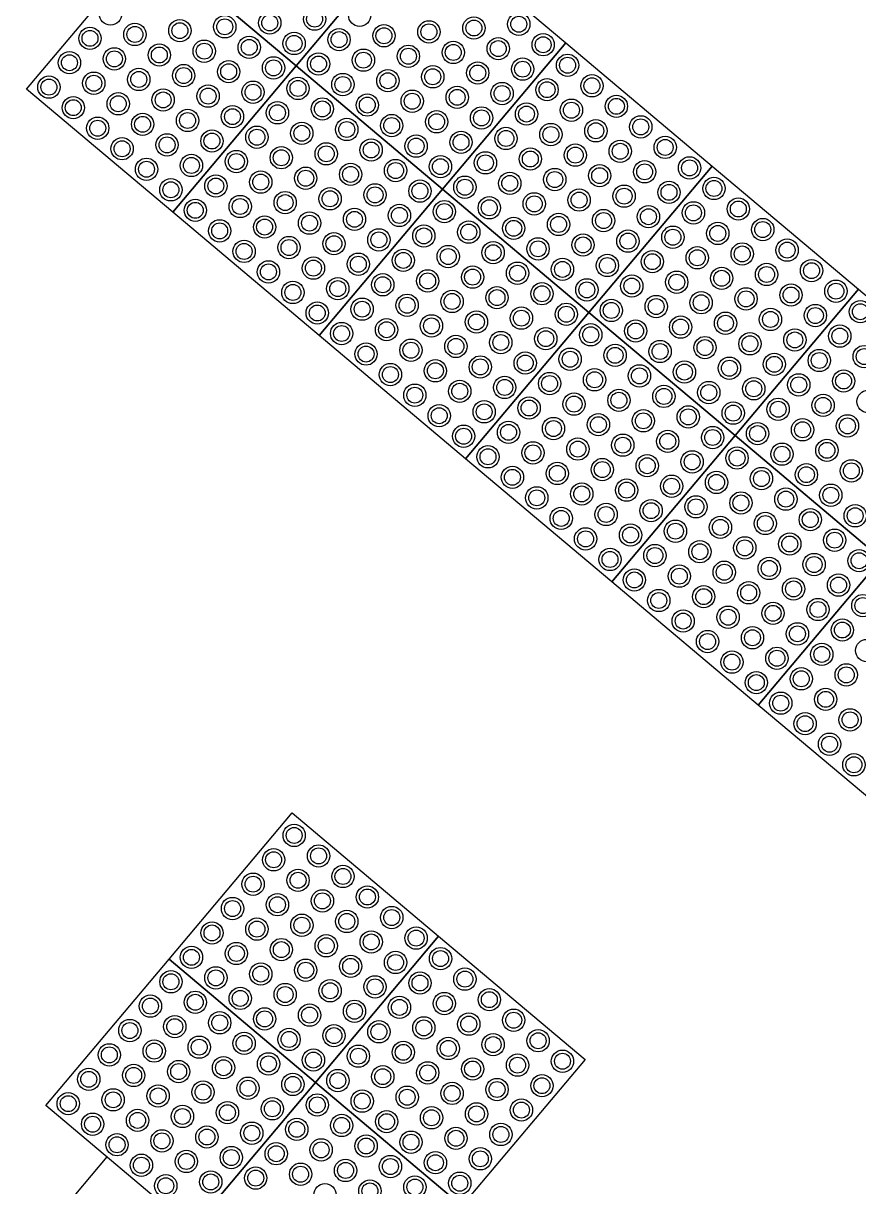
# Model space of a CAD drawing. Header units: millimetres. Extents: x 832728086 to 834530684, y 817551485 to 818349469.
# Drawn here: x 834132131 to 834133441, y 817964106 to 817965930 of the extents above; entities that cross this region are included whole.
import ezdxf

# ---------------------------------------------------------------- set-up
doc = ezdxf.new("R2010")
doc.units = ezdxf.units.MM
doc.header["$LTSCALE"] = 100
doc.linetypes.add('Hidden', pattern=[9.525, 6.35, -3.175])
doc.layers.add('+C-160', color=160, linetype='Hidden')
doc.layers.add('000-Tactile-l', color=8, linetype='Continuous')
doc.layers.add('000-helpline', color=30, linetype='Continuous', lineweight=30, plot=False)

# ---------------------------------------------------------------- blocks, each defined once
blk = doc.blocks.new('tactile')
at = {"layer": '000-helpline', "ltscale": 0.015}
for points in [[(834132.5794, 817966.3356), (834132.8089, 817966.1423), (834132.6157, 817965.9129), (834132.3862, 817966.1061)], [(834132.8089, 817966.1423), (834133.0384, 817965.9491), (834132.8451, 817965.7196), (834132.6157, 817965.9129)], [(834132.3862, 817966.1061), (834132.6157, 817965.9129), (834132.4224, 817965.6834), (834132.193, 817965.8766)], [(834133.0384, 817965.9491), (834133.2679, 817965.7559), (834133.0746, 817965.5264), (834132.8451, 817965.7196)], [(834132.6157, 817965.9129), (834132.8451, 817965.7196), (834132.6519, 817965.4901), (834132.4224, 817965.6834)], [(834133.2679, 817965.7559), (834133.4973, 817965.5627), (834133.3041, 817965.3332), (834133.0746, 817965.5264)], [(834132.8451, 817965.7196), (834133.0746, 817965.5264), (834132.8814, 817965.2969), (834132.6519, 817965.4901)], [(834133.4973, 817965.5627), (834133.7268, 817965.3694), (834133.5336, 817965.1399), (834133.3041, 817965.3332)], [(834133.0746, 817965.5264), (834133.3041, 817965.3332), (834133.1109, 817965.1037), (834132.8814, 817965.2969)], [(834133.3041, 817965.3332), (834133.5336, 817965.1399), (834133.3404, 817964.9105), (834133.1109, 817965.1037)], [(834133.5336, 817965.1399), (834133.7631, 817964.9467), (834133.5699, 817964.7172), (834133.3404, 817964.9105)], [(834132.6097, 817964.7413), (834132.8392, 817964.5481), (834132.6459, 817964.3186), (834132.4165, 817964.5118)], [(834132.8392, 817964.5481), (834133.0687, 817964.3549), (834132.8754, 817964.1254), (834132.6459, 817964.3186)], [(834132.4165, 817964.5118), (834132.6459, 817964.3186), (834132.4527, 817964.0891), (834132.2232, 817964.2824)], [(834132.6459, 817964.3186), (834132.8754, 817964.1254), (834132.6822, 817963.8959), (834132.4527, 817964.0891)]]:
    blk.add_lwpolyline(points, close=True, dxfattribs=at)
at = {"layer": '000-Tactile-l', "ltscale": 5e-05}
blk.add_line((834132.3188, 817964.2019), (834131.8197, 817963.609), dxfattribs=at)
at = {"layer": '000-Tactile-l', "ltscale": 0.015}
for centre, radius in [((834132.3248, 817965.9944), 0.0175), ((834132.7153, 817965.9924), 0.0175), ((834132.5039, 817965.9742), 0.0175), ((834132.5744, 817965.9803), 0.0175), ((834132.5744, 817965.9803), 0.0125), ((834132.6448, 817965.9863), 0.0175), ((834132.6448, 817965.9863), 0.0125), ((834132.8945, 817965.9723), 0.0175), ((834132.9649, 817965.9783), 0.0175), ((834132.9649, 817965.9783), 0.0125), ((834132.2926, 817965.9561), 0.0175), ((834132.363, 817965.9622), 0.0175), ((834132.363, 817965.9622), 0.0125), ((834132.4335, 817965.9682), 0.0175), ((834132.4335, 817965.9682), 0.0125), ((834132.5039, 817965.9742), 0.0125), ((834132.6831, 817965.9541), 0.0175), ((834132.7535, 817965.9602), 0.0175), ((834132.7535, 817965.9602), 0.0125), ((834132.824, 817965.9662), 0.0175), ((834132.824, 817965.9662), 0.0125), ((834132.8945, 817965.9723), 0.0125), ((834132.2926, 817965.9561), 0.0125), ((834132.4717, 817965.936), 0.0175), ((834132.5422, 817965.942), 0.0175), ((834132.5422, 817965.942), 0.0125), ((834132.6126, 817965.9481), 0.0175), ((834132.6126, 817965.9481), 0.0125), ((834132.6831, 817965.9541), 0.0125), ((834132.8622, 817965.934), 0.0175), ((834132.9327, 817965.94), 0.0175), ((834132.9327, 817965.94), 0.0125), ((834133.0031, 817965.9461), 0.0175), ((834133.0031, 817965.9461), 0.0125), ((834132.2604, 817965.9179), 0.0175), ((834132.3308, 817965.9239), 0.0175), ((834132.3308, 817965.9239), 0.0125), ((834132.4013, 817965.93), 0.0175), ((834132.4013, 817965.93), 0.0125), ((834132.4717, 817965.936), 0.0125), ((834132.6509, 817965.9159), 0.0175), ((834132.7213, 817965.9219), 0.0175), ((834132.7213, 817965.9219), 0.0125), ((834132.7918, 817965.928), 0.0175), ((834132.7918, 817965.928), 0.0125), ((834132.8622, 817965.934), 0.0125), ((834132.2604, 817965.9179), 0.0125), ((834132.4395, 817965.8977), 0.0175), ((834132.51, 817965.9038), 0.0175), ((834132.51, 817965.9038), 0.0125), ((834132.5804, 817965.9098), 0.0175), ((834132.5804, 817965.9098), 0.0125), ((834132.6509, 817965.9159), 0.0125), ((834132.9005, 817965.9018), 0.0175), ((834132.9709, 817965.9078), 0.0175), ((834132.9709, 817965.9078), 0.0125), ((834133.0414, 817965.9139), 0.0175), ((834133.0414, 817965.9139), 0.0125), ((834132.2282, 817965.8796), 0.0175), ((834132.2986, 817965.8857), 0.0175), ((834132.2986, 817965.8857), 0.0125), ((834132.3691, 817965.8917), 0.0175), ((834132.3691, 817965.8917), 0.0125), ((834132.4395, 817965.8977), 0.0125), ((834132.6891, 817965.8837), 0.0175), ((834132.7596, 817965.8897), 0.0175), ((834132.7596, 817965.8897), 0.0125), ((834132.83, 817965.8958), 0.0175), ((834132.83, 817965.8958), 0.0125), ((834132.9005, 817965.9018), 0.0125), ((834133.0796, 817965.8817), 0.0175), ((834132.2282, 817965.8796), 0.0125), ((834132.4778, 817965.8655), 0.0175), ((834132.5482, 817965.8716), 0.0175), ((834132.5482, 817965.8716), 0.0125), ((834132.6187, 817965.8776), 0.0175), ((834132.6187, 817965.8776), 0.0125), ((834132.6891, 817965.8837), 0.0125), ((834132.8683, 817965.8636), 0.0175), ((834132.9387, 817965.8696), 0.0175), ((834132.9387, 817965.8696), 0.0125), ((834133.0092, 817965.8756), 0.0175), ((834133.0092, 817965.8756), 0.0125), ((834133.0796, 817965.8817), 0.0125), ((834132.2664, 817965.8474), 0.0175), ((834132.2664, 817965.8474), 0.0125), ((834132.3369, 817965.8535), 0.0175), ((834132.3369, 817965.8535), 0.0125), ((834132.4073, 817965.8595), 0.0175), ((834132.4073, 817965.8595), 0.0125), ((834132.4778, 817965.8655), 0.0125), ((834132.6569, 817965.8454), 0.0175), ((834132.7274, 817965.8515), 0.0175), ((834132.7274, 817965.8515), 0.0125), ((834132.7978, 817965.8575), 0.0175), ((834132.7978, 817965.8575), 0.0125), ((834132.8683, 817965.8636), 0.0125), ((834133.0474, 817965.8434), 0.0175), ((834133.1179, 817965.8495), 0.0175), ((834133.1179, 817965.8495), 0.0125), ((834132.4456, 817965.8273), 0.0175), ((834132.516, 817965.8333), 0.0175), ((834132.516, 817965.8333), 0.0125), ((834132.5865, 817965.8394), 0.0175), ((834132.5865, 817965.8394), 0.0125), ((834132.6569, 817965.8454), 0.0125), ((834132.8361, 817965.8253), 0.0175), ((834132.9065, 817965.8313), 0.0175), ((834132.9065, 817965.8313), 0.0125), ((834132.977, 817965.8374), 0.0175), ((834132.977, 817965.8374), 0.0125), ((834133.0474, 817965.8434), 0.0125), ((834132.3047, 817965.8152), 0.0175), ((834132.3047, 817965.8152), 0.0125), ((834132.3751, 817965.8213), 0.0175), ((834132.3751, 817965.8213), 0.0125), ((834132.4456, 817965.8273), 0.0125), ((834132.6247, 817965.8072), 0.0175), ((834132.6952, 817965.8132), 0.0175), ((834132.6952, 817965.8132), 0.0125), ((834132.7656, 817965.8193), 0.0175), ((834132.7656, 817965.8193), 0.0125), ((834132.8361, 817965.8253), 0.0125), ((834133.0857, 817965.8112), 0.0175), ((834133.0857, 817965.8112), 0.0125), ((834133.1561, 817965.8173), 0.0175), ((834133.1561, 817965.8173), 0.0125), ((834132.4134, 817965.789), 0.0175), ((834132.4838, 817965.7951), 0.0175), ((834132.4838, 817965.7951), 0.0125), ((834132.5543, 817965.8011), 0.0175), ((834132.5543, 817965.8011), 0.0125), ((834132.6247, 817965.8072), 0.0125), ((834132.8743, 817965.7931), 0.0175), ((834132.8743, 817965.7931), 0.0125), ((834132.9448, 817965.7991), 0.0175), ((834132.9448, 817965.7991), 0.0125), ((834133.0152, 817965.8052), 0.0175), ((834133.0152, 817965.8052), 0.0125), ((834132.3429, 817965.783), 0.0175), ((834132.3429, 817965.783), 0.0125), ((834132.4134, 817965.789), 0.0125), ((834132.663, 817965.775), 0.0175), ((834132.663, 817965.775), 0.0125), ((834132.7334, 817965.781), 0.0175), ((834132.7334, 817965.781), 0.0125), ((834132.8039, 817965.7871), 0.0175), ((834132.8039, 817965.7871), 0.0125), ((834133.0535, 817965.773), 0.0175), ((834133.1239, 817965.779), 0.0175), ((834133.1239, 817965.779), 0.0125), ((834133.1944, 817965.7851), 0.0175), ((834133.1944, 817965.7851), 0.0125), ((834132.4516, 817965.7568), 0.0175), ((834132.4516, 817965.7568), 0.0125), ((834132.5221, 817965.7629), 0.0175), ((834132.5221, 817965.7629), 0.0125), ((834132.5925, 817965.7689), 0.0175), ((834132.5925, 817965.7689), 0.0125), ((834132.8421, 817965.7549), 0.0175), ((834132.9126, 817965.7609), 0.0175), ((834132.9126, 817965.7609), 0.0125), ((834132.983, 817965.7669), 0.0175), ((834132.983, 817965.7669), 0.0125), ((834133.0535, 817965.773), 0.0125), ((834133.2326, 817965.7529), 0.0175), ((834132.3812, 817965.7508), 0.0175), ((834132.3812, 817965.7508), 0.0125), ((834132.6308, 817965.7367), 0.0175), ((834132.7012, 817965.7428), 0.0175), ((834132.7012, 817965.7428), 0.0125), ((834132.7717, 817965.7488), 0.0175), ((834132.7717, 817965.7488), 0.0125), ((834132.8421, 817965.7549), 0.0125), ((834133.0213, 817965.7347), 0.0175), ((834133.0917, 817965.7408), 0.0175), ((834133.0917, 817965.7408), 0.0125), ((834133.1622, 817965.7468), 0.0175), ((834133.1622, 817965.7468), 0.0125), ((834133.2326, 817965.7529), 0.0125), ((834132.4194, 817965.7186), 0.0175), ((834132.4899, 817965.7246), 0.0175), ((834132.4899, 817965.7246), 0.0125), ((834132.5603, 817965.7307), 0.0175), ((834132.5603, 817965.7307), 0.0125), ((834132.6308, 817965.7367), 0.0125), ((834132.8099, 817965.7166), 0.0175), ((834132.8804, 817965.7226), 0.0175), ((834132.8804, 817965.7226), 0.0125), ((834132.9508, 817965.7287), 0.0175), ((834132.9508, 817965.7287), 0.0125), ((834133.0213, 817965.7347), 0.0125), ((834133.2004, 817965.7146), 0.0175), ((834133.2709, 817965.7207), 0.0175), ((834133.2709, 817965.7207), 0.0125), ((834132.4194, 817965.7186), 0.0125), ((834132.5986, 817965.6985), 0.0175), ((834132.669, 817965.7045), 0.0175), ((834132.669, 817965.7045), 0.0125), ((834132.7395, 817965.7106), 0.0175), ((834132.7395, 817965.7106), 0.0125), ((834132.8099, 817965.7166), 0.0125), ((834132.9891, 817965.6965), 0.0175), ((834133.0595, 817965.7025), 0.0175), ((834133.0595, 817965.7025), 0.0125), ((834133.13, 817965.7086), 0.0175), ((834133.13, 817965.7086), 0.0125), ((834133.2004, 817965.7146), 0.0125), ((834132.4577, 817965.6864), 0.0175), ((834132.4577, 817965.6864), 0.0125), ((834132.5281, 817965.6924), 0.0175), ((834132.5281, 817965.6924), 0.0125), ((834132.5986, 817965.6985), 0.0125), ((834132.7777, 817965.6784), 0.0175), ((834132.8482, 817965.6844), 0.0175), ((834132.8482, 817965.6844), 0.0125), ((834132.9186, 817965.6904), 0.0175), ((834132.9186, 817965.6904), 0.0125), ((834132.9891, 817965.6965), 0.0125), ((834133.2387, 817965.6824), 0.0175), ((834133.3091, 817965.6885), 0.0175), ((834133.3091, 817965.6885), 0.0125), ((834132.5664, 817965.6602), 0.0175), ((834132.6368, 817965.6663), 0.0175), ((834132.6368, 817965.6663), 0.0125), ((834132.7073, 817965.6723), 0.0175), ((834132.7073, 817965.6723), 0.0125), ((834132.7777, 817965.6784), 0.0125), ((834133.0273, 817965.6643), 0.0175), ((834133.0978, 817965.6703), 0.0175), ((834133.0978, 817965.6703), 0.0125), ((834133.1682, 817965.6764), 0.0175), ((834133.1682, 817965.6764), 0.0125), ((834133.2387, 817965.6824), 0.0125), ((834132.4959, 817965.6542), 0.0175), ((834132.4959, 817965.6542), 0.0125), ((834132.5664, 817965.6602), 0.0125), ((834132.816, 817965.6462), 0.0175), ((834132.8864, 817965.6522), 0.0175), ((834132.8864, 817965.6522), 0.0125), ((834132.9569, 817965.6582), 0.0175), ((834132.9569, 817965.6582), 0.0125), ((834133.0273, 817965.6643), 0.0125), ((834133.2065, 817965.6442), 0.0175), ((834133.2769, 817965.6502), 0.0175), ((834133.2769, 817965.6502), 0.0125), ((834133.3474, 817965.6562), 0.0175), ((834133.3474, 817965.6562), 0.0125), ((834132.6046, 817965.628), 0.0175), ((834132.6751, 817965.6341), 0.0175), ((834132.6751, 817965.6341), 0.0125), ((834132.7455, 817965.6401), 0.0175), ((834132.7455, 817965.6401), 0.0125), ((834132.816, 817965.6462), 0.0125), ((834132.9951, 817965.626), 0.0175), ((834133.0656, 817965.6321), 0.0175), ((834133.0656, 817965.6321), 0.0125), ((834133.136, 817965.6381), 0.0175), ((834133.136, 817965.6381), 0.0125), ((834133.2065, 817965.6442), 0.0125), ((834133.3856, 817965.624), 0.0175), ((834132.5342, 817965.622), 0.0175), ((834132.5342, 817965.622), 0.0125), ((834132.6046, 817965.628), 0.0125), ((834132.7838, 817965.6079), 0.0175), ((834132.8542, 817965.6139), 0.0175), ((834132.8542, 817965.6139), 0.0125), ((834132.9247, 817965.62), 0.0175), ((834132.9247, 817965.62), 0.0125), ((834132.9951, 817965.626), 0.0125), ((834133.1743, 817965.6059), 0.0175), ((834133.2447, 817965.612), 0.0175), ((834133.2447, 817965.612), 0.0125), ((834133.3152, 817965.618), 0.0175), ((834133.3152, 817965.618), 0.0125), ((834133.3856, 817965.624), 0.0125), ((834132.5724, 817965.5898), 0.0175), ((834132.6429, 817965.5958), 0.0175), ((834132.6429, 817965.5958), 0.0125), ((834132.7133, 817965.6019), 0.0175), ((834132.7133, 817965.6019), 0.0125), ((834132.7838, 817965.6079), 0.0125), ((834132.9629, 817965.5878), 0.0175), ((834133.0334, 817965.5938), 0.0175), ((834133.0334, 817965.5938), 0.0125), ((834133.1038, 817965.5999), 0.0175), ((834133.1038, 817965.5999), 0.0125), ((834133.1743, 817965.6059), 0.0125), ((834133.4239, 817965.5918), 0.0175), ((834132.5724, 817965.5898), 0.0125), ((834132.7516, 817965.5697), 0.0175), ((834132.822, 817965.5757), 0.0175), ((834132.822, 817965.5757), 0.0125), ((834132.8925, 817965.5817), 0.0175), ((834132.8925, 817965.5817), 0.0125), ((834132.9629, 817965.5878), 0.0125), ((834133.2125, 817965.5737), 0.0175), ((834133.2125, 817965.5737), 0.0125), ((834133.283, 817965.5798), 0.0175), ((834133.283, 817965.5798), 0.0125), ((834133.3534, 817965.5858), 0.0175), ((834133.3534, 817965.5858), 0.0125), ((834133.4239, 817965.5918), 0.0125), ((834132.6107, 817965.5576), 0.0175), ((834132.6107, 817965.5576), 0.0125), ((834132.6811, 817965.5636), 0.0175), ((834132.6811, 817965.5636), 0.0125), ((834132.7516, 817965.5697), 0.0125), ((834133.0012, 817965.5556), 0.0175), ((834133.0012, 817965.5556), 0.0125), ((834133.0716, 817965.5616), 0.0175), ((834133.0716, 817965.5616), 0.0125), ((834133.1421, 817965.5677), 0.0175), ((834133.1421, 817965.5677), 0.0125), ((834133.3917, 817965.5536), 0.0175), ((834133.4621, 817965.5596), 0.0175), ((834133.4621, 817965.5596), 0.0125), ((834132.7898, 817965.5375), 0.0175), ((834132.7898, 817965.5375), 0.0125), ((834132.8603, 817965.5435), 0.0175), ((834132.8603, 817965.5435), 0.0125), ((834132.9307, 817965.5495), 0.0175), ((834132.9307, 817965.5495), 0.0125), ((834133.1803, 817965.5355), 0.0175), ((834133.2508, 817965.5415), 0.0175), ((834133.2508, 817965.5415), 0.0125), ((834133.3212, 817965.5475), 0.0175), ((834133.3212, 817965.5475), 0.0125), ((834133.3917, 817965.5536), 0.0125), ((834132.6489, 817965.5254), 0.0175), ((834132.6489, 817965.5254), 0.0125), ((834132.7193, 817965.5314), 0.0175), ((834132.7193, 817965.5314), 0.0125), ((834132.969, 817965.5173), 0.0175), ((834133.0394, 817965.5234), 0.0175), ((834133.0394, 817965.5234), 0.0125), ((834133.1099, 817965.5294), 0.0175), ((834133.1099, 817965.5294), 0.0125), ((834133.1803, 817965.5355), 0.0125), ((834133.3595, 817965.5153), 0.0175), ((834133.4299, 817965.5214), 0.0175), ((834133.4299, 817965.5214), 0.0125), ((834133.5004, 817965.5274), 0.0175), ((834133.5004, 817965.5274), 0.0125), ((834132.7576, 817965.4992), 0.0175), ((834132.828, 817965.5052), 0.0175), ((834132.828, 817965.5052), 0.0125), ((834132.8985, 817965.5113), 0.0175), ((834132.8985, 817965.5113), 0.0125), ((834132.969, 817965.5173), 0.0125), ((834133.1481, 817965.4972), 0.0175), ((834133.2186, 817965.5033), 0.0175), ((834133.2186, 817965.5033), 0.0125), ((834133.289, 817965.5093), 0.0175), ((834133.289, 817965.5093), 0.0125), ((834133.3595, 817965.5153), 0.0125), ((834132.6871, 817965.4932), 0.0175), ((834132.6871, 817965.4932), 0.0125), ((834132.7576, 817965.4992), 0.0125), ((834132.9367, 817965.4791), 0.0175), ((834133.0072, 817965.4851), 0.0175), ((834133.0072, 817965.4851), 0.0125), ((834133.0777, 817965.4912), 0.0175), ((834133.0777, 817965.4912), 0.0125), ((834133.1481, 817965.4972), 0.0125), ((834133.3977, 817965.4831), 0.0175), ((834133.3977, 817965.4831), 0.0125), ((834133.4682, 817965.4892), 0.0175), ((834133.4682, 817965.4892), 0.0125), ((834132.7254, 817965.461), 0.0175), ((834132.7958, 817965.467), 0.0175), ((834132.7958, 817965.467), 0.0125), ((834132.8663, 817965.473), 0.0175), ((834132.8663, 817965.473), 0.0125), ((834132.9367, 817965.4791), 0.0125), ((834133.1864, 817965.465), 0.0175), ((834133.1864, 817965.465), 0.0125), ((834133.2568, 817965.4711), 0.0175), ((834133.2568, 817965.4711), 0.0125), ((834133.3273, 817965.4771), 0.0175), ((834133.3273, 817965.4771), 0.0125), ((834132.7254, 817965.461), 0.0125), ((834132.975, 817965.4469), 0.0175), ((834132.975, 817965.4469), 0.0125), ((834133.0454, 817965.4529), 0.0175), ((834133.0454, 817965.4529), 0.0125), ((834133.1159, 817965.459), 0.0175), ((834133.1159, 817965.459), 0.0125), ((834133.3655, 817965.4449), 0.0175), ((834133.436, 817965.4509), 0.0175), ((834133.436, 817965.4509), 0.0125), ((834133.5064, 817965.457), 0.0175), ((834133.5064, 817965.457), 0.0125), ((834132.7636, 817965.4288), 0.0175), ((834132.7636, 817965.4288), 0.0125), ((834132.8341, 817965.4348), 0.0175), ((834132.8341, 817965.4348), 0.0125), ((834132.9045, 817965.4408), 0.0175), ((834132.9045, 817965.4408), 0.0125), ((834133.1541, 817965.4268), 0.0175), ((834133.2246, 817965.4328), 0.0175), ((834133.2246, 817965.4328), 0.0125), ((834133.2951, 817965.4388), 0.0175), ((834133.2951, 817965.4388), 0.0125), ((834133.3655, 817965.4449), 0.0125), ((834132.9428, 817965.4086), 0.0175), ((834133.0132, 817965.4147), 0.0175), ((834133.0132, 817965.4147), 0.0125), ((834133.0837, 817965.4207), 0.0175), ((834133.0837, 817965.4207), 0.0125), ((834133.1541, 817965.4268), 0.0125), ((834133.3333, 817965.4066), 0.0175), ((834133.4038, 817965.4127), 0.0175), ((834133.4038, 817965.4127), 0.0125), ((834133.4742, 817965.4187), 0.0175), ((834133.4742, 817965.4187), 0.0125), ((834132.8019, 817965.3965), 0.0175), ((834132.8019, 817965.3965), 0.0125), ((834132.8723, 817965.4026), 0.0175), ((834132.8723, 817965.4026), 0.0125), ((834132.9428, 817965.4086), 0.0125), ((834133.1219, 817965.3885), 0.0175), ((834133.1924, 817965.3946), 0.0175), ((834133.1924, 817965.3946), 0.0125), ((834133.2628, 817965.4006), 0.0175), ((834133.2628, 817965.4006), 0.0125), ((834133.3333, 817965.4066), 0.0125), ((834133.5124, 817965.3865), 0.0175), ((834132.9106, 817965.3704), 0.0175), ((834132.981, 817965.3764), 0.0175), ((834132.981, 817965.3764), 0.0125), ((834133.0515, 817965.3825), 0.0175), ((834133.0515, 817965.3825), 0.0125), ((834133.1219, 817965.3885), 0.0125), ((834133.3011, 817965.3684), 0.0175), ((834133.3715, 817965.3744), 0.0175), ((834133.3715, 817965.3744), 0.0125), ((834133.442, 817965.3805), 0.0175), ((834133.442, 817965.3805), 0.0125), ((834132.8401, 817965.3643), 0.0175), ((834132.8401, 817965.3643), 0.0125), ((834132.9106, 817965.3704), 0.0125), ((834133.0897, 817965.3503), 0.0175), ((834133.1602, 817965.3563), 0.0175), ((834133.1602, 817965.3563), 0.0125), ((834133.2306, 817965.3624), 0.0175), ((834133.2306, 817965.3624), 0.0125), ((834133.3011, 817965.3684), 0.0125), ((834132.8784, 817965.3321), 0.0175), ((834132.9488, 817965.3382), 0.0175), ((834132.9488, 817965.3382), 0.0125), ((834133.0193, 817965.3442), 0.0175), ((834133.0193, 817965.3442), 0.0125), ((834133.0897, 817965.3503), 0.0125), ((834133.3393, 817965.3362), 0.0175), ((834133.4098, 817965.3422), 0.0175), ((834133.4098, 817965.3422), 0.0125), ((834133.4802, 817965.3483), 0.0175), ((834133.4802, 817965.3483), 0.0125), ((834132.8784, 817965.3321), 0.0125), ((834133.128, 817965.3181), 0.0175), ((834133.1984, 817965.3241), 0.0175), ((834133.1984, 817965.3241), 0.0125), ((834133.2689, 817965.3301), 0.0175), ((834133.2689, 817965.3301), 0.0125), ((834133.3393, 817965.3362), 0.0125), ((834132.9166, 817965.2999), 0.0175), ((834132.9166, 817965.2999), 0.0125), ((834132.9871, 817965.306), 0.0175), ((834132.9871, 817965.306), 0.0125), ((834133.0575, 817965.312), 0.0175), ((834133.0575, 817965.312), 0.0125), ((834133.128, 817965.3181), 0.0125), ((834133.3071, 817965.2979), 0.0175), ((834133.3776, 817965.304), 0.0175), ((834133.3776, 817965.304), 0.0125), ((834133.448, 817965.31), 0.0175), ((834133.448, 817965.31), 0.0125), ((834133.0958, 817965.2798), 0.0175), ((834133.1662, 817965.2859), 0.0175), ((834133.1662, 817965.2859), 0.0125), ((834133.2367, 817965.2919), 0.0175), ((834133.2367, 817965.2919), 0.0125), ((834133.3071, 817965.2979), 0.0125), ((834133.4863, 817965.2778), 0.0175), ((834132.9549, 817965.2677), 0.0175), ((834132.9549, 817965.2677), 0.0125), ((834133.0253, 817965.2738), 0.0175), ((834133.0253, 817965.2738), 0.0125), ((834133.0958, 817965.2798), 0.0125), ((834133.2749, 817965.2597), 0.0175), ((834133.3454, 817965.2657), 0.0175), ((834133.3454, 817965.2657), 0.0125), ((834133.4158, 817965.2718), 0.0175), ((834133.4158, 817965.2718), 0.0125), ((834133.4863, 817965.2778), 0.0125), ((834133.0636, 817965.2416), 0.0175), ((834133.134, 817965.2476), 0.0175), ((834133.134, 817965.2476), 0.0125), ((834133.2045, 817965.2537), 0.0175), ((834133.2045, 817965.2537), 0.0125), ((834133.2749, 817965.2597), 0.0125), ((834132.9931, 817965.2355), 0.0175), ((834132.9931, 817965.2355), 0.0125), ((834133.0636, 817965.2416), 0.0125), ((834133.3132, 817965.2275), 0.0175), ((834133.3132, 817965.2275), 0.0125), ((834133.3836, 817965.2335), 0.0175), ((834133.3836, 817965.2335), 0.0125), ((834133.4541, 817965.2396), 0.0175), ((834133.4541, 817965.2396), 0.0125), ((834133.1018, 817965.2094), 0.0175), ((834133.1018, 817965.2094), 0.0125), ((834133.1723, 817965.2154), 0.0175), ((834133.1723, 817965.2154), 0.0125), ((834133.2427, 817965.2214), 0.0175), ((834133.2427, 817965.2214), 0.0125), ((834133.4923, 817965.2074), 0.0175), ((834133.0314, 817965.2033), 0.0175), ((834133.0314, 817965.2033), 0.0125), ((834133.281, 817965.1892), 0.0175), ((834133.3514, 817965.1953), 0.0175), ((834133.3514, 817965.1953), 0.0125), ((834133.4219, 817965.2013), 0.0175), ((834133.4219, 817965.2013), 0.0125), ((834133.4923, 817965.2074), 0.0125), ((834133.0696, 817965.1711), 0.0175), ((834133.1401, 817965.1772), 0.0175), ((834133.1401, 817965.1772), 0.0125), ((834133.2105, 817965.1832), 0.0175), ((834133.2105, 817965.1832), 0.0125), ((834133.281, 817965.1892), 0.0125), ((834133.4601, 817965.1691), 0.0175), ((834133.0696, 817965.1711), 0.0125), ((834133.2488, 817965.151), 0.0175), ((834133.3192, 817965.157), 0.0175), ((834133.3192, 817965.157), 0.0125), ((834133.3897, 817965.1631), 0.0175), ((834133.3897, 817965.1631), 0.0125), ((834133.4601, 817965.1691), 0.0125), ((834133.1079, 817965.1389), 0.0175), ((834133.1079, 817965.1389), 0.0125), ((834133.1783, 817965.145), 0.0175), ((834133.1783, 817965.145), 0.0125), ((834133.2488, 817965.151), 0.0125), ((834133.4279, 817965.1309), 0.0175), ((834133.4984, 817965.1369), 0.0175), ((834133.4984, 817965.1369), 0.0125), ((834133.2166, 817965.1127), 0.0175), ((834133.287, 817965.1188), 0.0175), ((834133.287, 817965.1188), 0.0125), ((834133.3575, 817965.1248), 0.0175), ((834133.3575, 817965.1248), 0.0125), ((834133.4279, 817965.1309), 0.0125), ((834133.1461, 817965.1067), 0.0175), ((834133.1461, 817965.1067), 0.0125), ((834133.2166, 817965.1127), 0.0125), ((834133.4662, 817965.0987), 0.0175), ((834133.2548, 817965.0805), 0.0175), ((834133.3253, 817965.0866), 0.0175), ((834133.3253, 817965.0866), 0.0125), ((834133.3957, 817965.0926), 0.0175), ((834133.3957, 817965.0926), 0.0125), ((834133.4662, 817965.0987), 0.0125), ((834133.1844, 817965.0745), 0.0175), ((834133.1844, 817965.0745), 0.0125), ((834133.2548, 817965.0805), 0.0125), ((834133.434, 817965.0604), 0.0175), ((834133.5044, 817965.0665), 0.0175), ((834133.5044, 817965.0665), 0.0125), ((834133.2226, 817965.0423), 0.0175), ((834133.2931, 817965.0483), 0.0175), ((834133.2931, 817965.0483), 0.0125), ((834133.3635, 817965.0544), 0.0175), ((834133.3635, 817965.0544), 0.0125), ((834133.434, 817965.0604), 0.0125), ((834133.2226, 817965.0423), 0.0125), ((834133.4018, 817965.0222), 0.0175), ((834133.4722, 817965.0282), 0.0175), ((834133.4722, 817965.0282), 0.0125), ((834133.2609, 817965.0101), 0.0175), ((834133.2609, 817965.0101), 0.0125), ((834133.3313, 817965.0161), 0.0175), ((834133.3313, 817965.0161), 0.0125), ((834133.4018, 817965.0222), 0.0125), ((834133.44, 817964.99), 0.0175), ((834133.44, 817964.99), 0.0125), ((834133.5105, 817964.996), 0.0175), ((834133.2991, 817964.9779), 0.0175), ((834133.2991, 817964.9779), 0.0125), ((834133.3696, 817964.9839), 0.0175), ((834133.3696, 817964.9839), 0.0125), ((834133.4078, 817964.9517), 0.0175), ((834133.4783, 817964.9578), 0.0175), ((834133.4783, 817964.9578), 0.0125), ((834133.3373, 817964.9457), 0.0175), ((834133.3373, 817964.9457), 0.0125), ((834133.4078, 817964.9517), 0.0125), ((834133.3756, 817964.9135), 0.0175), ((834133.446, 817964.9195), 0.0175), ((834133.446, 817964.9195), 0.0125), ((834133.3756, 817964.9135), 0.0125), ((834133.4138, 817964.8813), 0.0175), ((834133.4138, 817964.8813), 0.0125), ((834133.4843, 817964.8873), 0.0175), ((834133.4843, 817964.8873), 0.0125), ((834133.4521, 817964.8491), 0.0175), ((834133.4521, 817964.8491), 0.0125), ((834133.4903, 817964.8169), 0.0175), ((834133.4903, 817964.8169), 0.0125), ((834132.6127, 817964.7061), 0.0175), ((834132.6127, 817964.7061), 0.0125), ((834132.5805, 817964.6679), 0.0175), ((834132.5805, 817964.6679), 0.0125), ((834132.651, 817964.6739), 0.0175), ((834132.651, 817964.6739), 0.0125), ((834132.6892, 817964.6417), 0.0175), ((834132.5483, 817964.6296), 0.0175), ((834132.5483, 817964.6296), 0.0125), ((834132.6188, 817964.6357), 0.0175), ((834132.6188, 817964.6357), 0.0125), ((834132.6892, 817964.6417), 0.0125), ((834132.657, 817964.6034), 0.0175), ((834132.7275, 817964.6095), 0.0175), ((834132.7275, 817964.6095), 0.0125), ((834132.5161, 817964.5914), 0.0175), ((834132.5161, 817964.5914), 0.0125), ((834132.5865, 817964.5974), 0.0175), ((834132.5865, 817964.5974), 0.0125), ((834132.657, 817964.6034), 0.0125), ((834132.6248, 817964.5652), 0.0175), ((834132.6952, 817964.5712), 0.0175), ((834132.6952, 817964.5712), 0.0125), ((834132.7657, 817964.5773), 0.0175), ((834132.7657, 817964.5773), 0.0125), ((834132.4839, 817964.5531), 0.0175), ((834132.4839, 817964.5531), 0.0125), ((834132.5543, 817964.5592), 0.0175), ((834132.5543, 817964.5592), 0.0125), ((834132.6248, 817964.5652), 0.0125), ((834132.663, 817964.533), 0.0175), ((834132.7335, 817964.539), 0.0175), ((834132.7335, 817964.539), 0.0125), ((834132.8039, 817964.5451), 0.0175), ((834132.8039, 817964.5451), 0.0125), ((834132.4517, 817964.5149), 0.0175), ((834132.5221, 817964.5209), 0.0175), ((834132.5221, 817964.5209), 0.0125), ((834132.5926, 817964.527), 0.0175), ((834132.5926, 817964.527), 0.0125), ((834132.663, 817964.533), 0.0125), ((834132.8422, 817964.5129), 0.0175), ((834132.4517, 817964.5149), 0.0125), ((834132.6308, 817964.4947), 0.0175), ((834132.7013, 817964.5008), 0.0175), ((834132.7013, 817964.5008), 0.0125), ((834132.7717, 817964.5068), 0.0175), ((834132.7717, 817964.5068), 0.0125), ((834132.8422, 817964.5129), 0.0125), ((834132.4195, 817964.4766), 0.0175), ((834132.4899, 817964.4827), 0.0175), ((834132.4899, 817964.4827), 0.0125), ((834132.5604, 817964.4887), 0.0175), ((834132.5604, 817964.4887), 0.0125), ((834132.6308, 817964.4947), 0.0125), ((834132.81, 817964.4746), 0.0175), ((834132.8804, 817964.4807), 0.0175), ((834132.8804, 817964.4807), 0.0125), ((834132.4195, 817964.4766), 0.0125), ((834132.5986, 817964.4565), 0.0175), ((834132.6691, 817964.4625), 0.0175), ((834132.6691, 817964.4625), 0.0125), ((834132.7395, 817964.4686), 0.0175), ((834132.7395, 817964.4686), 0.0125), ((834132.81, 817964.4746), 0.0125), ((834132.3873, 817964.4384), 0.0175), ((834132.4577, 817964.4444), 0.0175), ((834132.4577, 817964.4444), 0.0125), ((834132.5282, 817964.4505), 0.0175), ((834132.5282, 817964.4505), 0.0125), ((834132.5986, 817964.4565), 0.0125), ((834132.8482, 817964.4424), 0.0175), ((834132.8482, 817964.4424), 0.0125), ((834132.9187, 817964.4485), 0.0175), ((834132.9187, 817964.4485), 0.0125), ((834132.3873, 817964.4384), 0.0125), ((834132.6369, 817964.4243), 0.0175), ((834132.6369, 817964.4243), 0.0125), ((834132.7073, 817964.4303), 0.0175), ((834132.7073, 817964.4303), 0.0125), ((834132.7778, 817964.4364), 0.0175), ((834132.7778, 817964.4364), 0.0125), ((834132.4255, 817964.4062), 0.0175), ((834132.4255, 817964.4062), 0.0125), ((834132.496, 817964.4122), 0.0175), ((834132.496, 817964.4122), 0.0125), ((834132.5664, 817964.4183), 0.0175), ((834132.5664, 817964.4183), 0.0125), ((834132.816, 817964.4042), 0.0175), ((834132.8865, 817964.4102), 0.0175), ((834132.8865, 817964.4102), 0.0125), ((834132.9569, 817964.4163), 0.0175), ((834132.9569, 817964.4163), 0.0125), ((834132.3551, 817964.4001), 0.0175), ((834132.3551, 817964.4001), 0.0125), ((834132.6047, 817964.3861), 0.0175), ((834132.6751, 817964.3921), 0.0175), ((834132.6751, 817964.3921), 0.0125), ((834132.7456, 817964.3981), 0.0175), ((834132.7456, 817964.3981), 0.0125), ((834132.816, 817964.4042), 0.0125), ((834132.9952, 817964.3841), 0.0175), ((834132.3933, 817964.3679), 0.0175), ((834132.4638, 817964.374), 0.0175), ((834132.4638, 817964.374), 0.0125), ((834132.5342, 817964.38), 0.0175), ((834132.5342, 817964.38), 0.0125), ((834132.6047, 817964.3861), 0.0125), ((834132.7838, 817964.3659), 0.0175), ((834132.8543, 817964.372), 0.0175), ((834132.8543, 817964.372), 0.0125), ((834132.9247, 817964.378), 0.0175), ((834132.9247, 817964.378), 0.0125), ((834132.9952, 817964.3841), 0.0125), ((834132.3229, 817964.3619), 0.0175), ((834132.3229, 817964.3619), 0.0125), ((834132.3933, 817964.3679), 0.0125), ((834132.5725, 817964.3478), 0.0175), ((834132.6429, 817964.3538), 0.0175), ((834132.6429, 817964.3538), 0.0125), ((834132.7134, 817964.3599), 0.0175), ((834132.7134, 817964.3599), 0.0125), ((834132.7838, 817964.3659), 0.0125), ((834133.0334, 817964.3519), 0.0175), ((834133.0334, 817964.3519), 0.0125), ((834132.3611, 817964.3297), 0.0175), ((834132.4316, 817964.3357), 0.0175), ((834132.4316, 817964.3357), 0.0125), ((834132.502, 817964.3418), 0.0175), ((834132.502, 817964.3418), 0.0125), ((834132.5725, 817964.3478), 0.0125), ((834132.8221, 817964.3337), 0.0175), ((834132.8221, 817964.3337), 0.0125), ((834132.8925, 817964.3398), 0.0175), ((834132.8925, 817964.3398), 0.0125), ((834132.963, 817964.3458), 0.0175), ((834132.963, 817964.3458), 0.0125), ((834132.2907, 817964.3236), 0.0175), ((834132.2907, 817964.3236), 0.0125), ((834132.3611, 817964.3297), 0.0125), ((834132.6107, 817964.3156), 0.0175), ((834132.6107, 817964.3156), 0.0125), ((834132.6812, 817964.3216), 0.0175), ((834132.6812, 817964.3216), 0.0125), ((834132.7516, 817964.3277), 0.0175), ((834132.7516, 817964.3277), 0.0125), ((834133.0012, 817964.3136), 0.0175), ((834132.3289, 817964.2914), 0.0175), ((834132.3994, 817964.2975), 0.0175), ((834132.3994, 817964.2975), 0.0125), ((834132.4698, 817964.3035), 0.0175), ((834132.4698, 817964.3035), 0.0125), ((834132.5403, 817964.3096), 0.0175), ((834132.5403, 817964.3096), 0.0125), ((834132.7899, 817964.2955), 0.0175), ((834132.8603, 817964.3015), 0.0175), ((834132.8603, 817964.3015), 0.0125), ((834132.9308, 817964.3076), 0.0175), ((834132.9308, 817964.3076), 0.0125), ((834133.0012, 817964.3136), 0.0125), ((834132.2585, 817964.2854), 0.0175), ((834132.2585, 817964.2854), 0.0125), ((834132.3289, 817964.2914), 0.0125), ((834132.5785, 817964.2774), 0.0175), ((834132.649, 817964.2834), 0.0175), ((834132.649, 817964.2834), 0.0125), ((834132.7194, 817964.2894), 0.0175), ((834132.7194, 817964.2894), 0.0125), ((834132.7899, 817964.2955), 0.0125), ((834132.969, 817964.2754), 0.0175), ((834132.3672, 817964.2592), 0.0175), ((834132.4376, 817964.2653), 0.0175), ((834132.4376, 817964.2653), 0.0125), ((834132.5081, 817964.2713), 0.0175), ((834132.5081, 817964.2713), 0.0125), ((834132.5785, 817964.2774), 0.0125), ((834132.7577, 817964.2572), 0.0175), ((834132.8281, 817964.2633), 0.0175), ((834132.8281, 817964.2633), 0.0125), ((834132.8986, 817964.2693), 0.0175), ((834132.8986, 817964.2693), 0.0125), ((834132.969, 817964.2754), 0.0125), ((834132.2967, 817964.2532), 0.0175), ((834132.2967, 817964.2532), 0.0125), ((834132.3672, 817964.2592), 0.0125), ((834132.5463, 817964.2391), 0.0175), ((834132.6168, 817964.2451), 0.0175), ((834132.6168, 817964.2451), 0.0125), ((834132.6872, 817964.2512), 0.0175), ((834132.6872, 817964.2512), 0.0125), ((834132.7577, 817964.2572), 0.0125), ((834132.9368, 817964.2371), 0.0175), ((834132.335, 817964.221), 0.0175), ((834132.4054, 817964.227), 0.0175), ((834132.4054, 817964.227), 0.0125), ((834132.4759, 817964.2331), 0.0175), ((834132.4759, 817964.2331), 0.0125), ((834132.5463, 817964.2391), 0.0125), ((834132.7255, 817964.219), 0.0175), ((834132.7959, 817964.225), 0.0175), ((834132.7959, 817964.225), 0.0125), ((834132.8664, 817964.2311), 0.0175), ((834132.8664, 817964.2311), 0.0125), ((834132.9368, 817964.2371), 0.0125), ((834132.335, 817964.221), 0.0125), ((834132.5141, 817964.2009), 0.0175), ((834132.5846, 817964.2069), 0.0175), ((834132.5846, 817964.2069), 0.0125), ((834132.655, 817964.2129), 0.0175), ((834132.655, 817964.2129), 0.0125), ((834132.7255, 817964.219), 0.0125), ((834132.3732, 817964.1888), 0.0175), ((834132.3732, 817964.1888), 0.0125), ((834132.4437, 817964.1948), 0.0175), ((834132.4437, 817964.1948), 0.0125), ((834132.5141, 817964.2009), 0.0125), ((834132.7637, 817964.1868), 0.0175), ((834132.8342, 817964.1928), 0.0175), ((834132.8342, 817964.1928), 0.0125), ((834132.9046, 817964.1989), 0.0175), ((834132.9046, 817964.1989), 0.0125), ((834132.5524, 817964.1687), 0.0175), ((834132.5524, 817964.1687), 0.0125), ((834132.6228, 817964.1747), 0.0175), ((834132.6228, 817964.1747), 0.0125), ((834132.6933, 817964.1807), 0.0175), ((834132.6933, 817964.1807), 0.0125), ((834132.7637, 817964.1868), 0.0125), ((834132.4114, 817964.1566), 0.0175), ((834132.4114, 817964.1566), 0.0125), ((834132.4819, 817964.1626), 0.0175), ((834132.4819, 817964.1626), 0.0125), ((834132.7315, 817964.1485), 0.0175), ((834132.802, 817964.1546), 0.0175), ((834132.802, 817964.1546), 0.0125), ((834132.8724, 817964.1606), 0.0175), ((834132.8724, 817964.1606), 0.0125), ((834132.661, 817964.1425), 0.0175), ((834132.7315, 817964.1485), 0.0125)]:
    blk.add_circle(centre, radius, dxfattribs=at)
blk = doc.blocks.new('A$C062A3D83')
at = {"layer": '+C-160', "ltscale": 4}
blk.add_rational_spline([(-215332.3, 21867), (-209081.1, -29894), (-160475.3, -48755.5), (-111869.5, -67616.9), (-72340.3, -33621)], [1, 0.857594331287, 1, 0.857594331287, 1], degree=2, knots=[45.922161, 45.922161, 45.922161, 47.002605, 47.002605, 48.08305, 48.08305, 48.08305], dxfattribs=at)
at = {"layer": '+C-160', "ltscale": 5e-05}
blk.add_spline([(-296848.4, -26983.3), (-291366.1, -32080.6), (-295855.3, -38318.7), (-303781.3, -47655.5), (-318196.4, -73268.9), (-309360.4, -93474.3), (-283637.8, -103342.9), (-243086.4, -110444.6), (-227444.5, -123714.4), (-223394.8, -134705.5), (-216759.7, -144404.2), (-209774.2, -151196.2), (-202065.9, -157172.9), (-186237.3, -166001.5), (-170521.7, -170541.4), (-165682.4, -170396.2), (-156245.6, -168405.5), (-151882.7, -167136.8), (-148805.6, -164614.4), (-145034.6, -161002.1), (-143717.9, -159178.7), (-140359.1, -155165.8), (-137072.7, -151866.6), (-129324.8, -146112.7), (-122013.4, -142382.3), (-115421.3, -140273.9), (-110401.6, -138359.3), (-105271.8, -133213.6), (-103824, -129494.5), (-103593.3, -128494.4)], degree=3, dxfattribs=at)

msp = doc.modelspace()

# ---------------------------------------------------------------- block references
at = {"layer": '+C-160', "ltscale": 5}
msp.add_blockref('A$C062A3D83', (834323333.3128, 818005260.0327), dxfattribs=at)
at = {"layer": '000-Tactile-l', "xscale": 1000, "yscale": 1000, "zscale": 1000}
msp.add_blockref('tactile', (-56.4905, -49.2817, -0.0703), dxfattribs=at)

doc.saveas('drawing.dxf')
